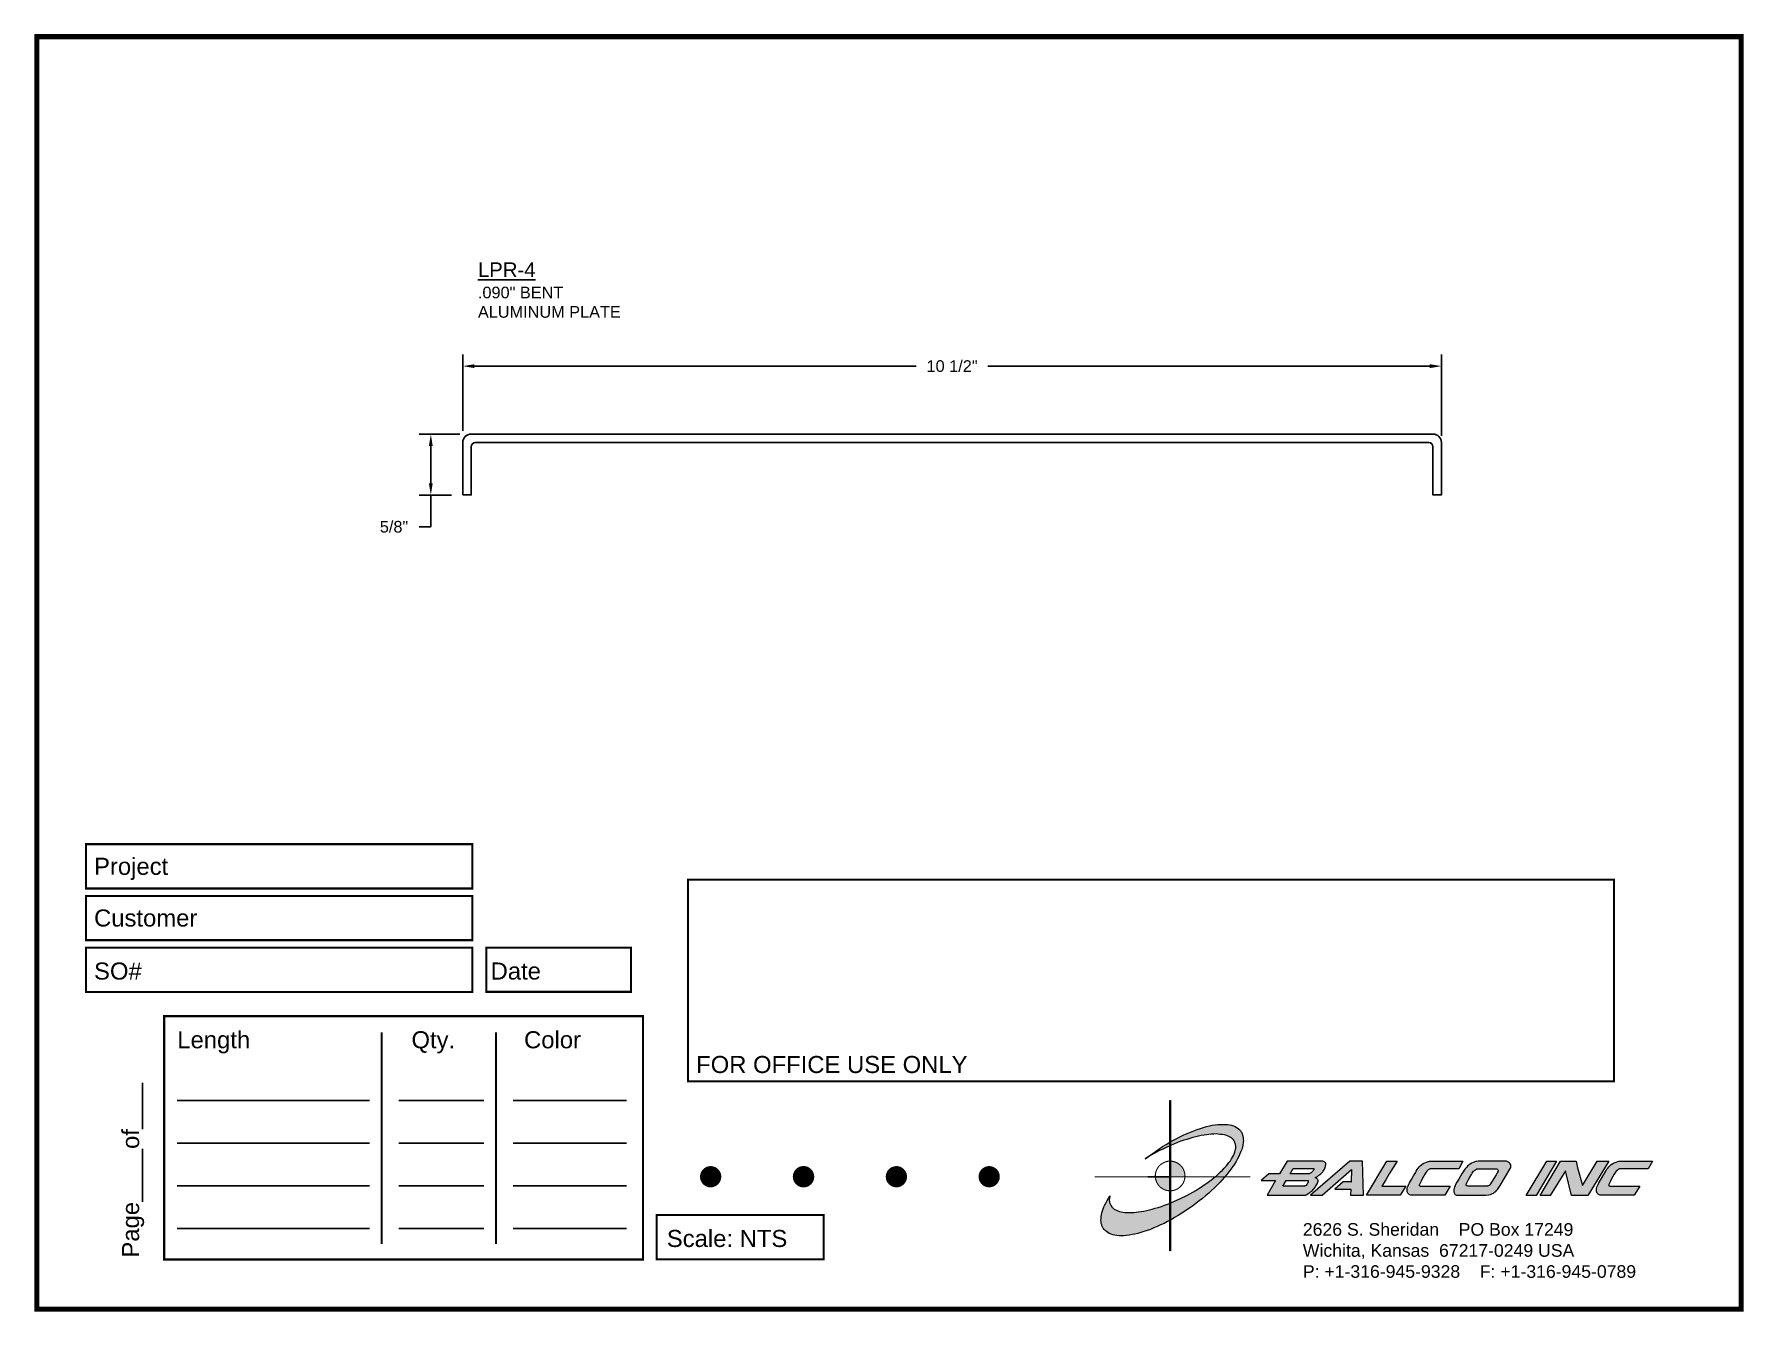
# Paper-space layout 'Breakout' of a CAD drawing. Header units: inches. Extents: x 0 to 10, y 0 to 7.5.
# The model-space entities are those that its viewports show. They can reach past a viewport. Long polylines and large blocks are cut down to what shows.
import ezdxf

# ---------------------------------------------------------------- set-up
doc = ezdxf.new("R2010")
doc.units = ezdxf.units.IN
doc.header["$MEASUREMENT"] = 0
for name, color, linetype in [('Border', 7, 'Continuous'), ('DIMENSIONS', 3, 'Continuous'), ('METALS', 7, 'Continuous'), ('TEXT', 2, 'Continuous')]:
    doc.layers.add(name, color=color, linetype=linetype)
doc.styles.add('ARIAL', font='arial.ttf')
doc.dimstyles.new('Arial', dxfattribs={"dimtxt": 0.125, "dimasz": 0.125, "dimexe": 0.125, "dimexo": 0.125, "dimgap": 0.125, "dimtad": 0, "dimtih": 1, "dimtoh": 1, "dimdec": 4, "dimzin": 3, "dimdsep": 46, "dimlunit": 4, "dimtxsty": 'ARIAL', "dimcen": 0.125, "dimadec": 0, "dimazin": 0, "dimtfac": 1, "dimtdec": 4, "dimtofl": 0, "dimtmove": 0, "dimatfit": 3, "dimfxl": 0, "dimfrac": 2, "dimtolj": 1, "dimtzin": 0, "dimarcsym": 0})

# ---------------------------------------------------------------- blocks, each defined once
blk = doc.blocks.new('CADlogo')
h = blk.add_hatch(color=256)
h.paths.add_polyline_path([(0.918, 1.81), (0.909, 1.81), (0.909, 1.322), (0.918, 1.327)])
h.paths.add_polyline_path([(0.918, 1.285), (0.909, 1.281), (0.909, 1.1), (0.918, 1.1)])
h.paths.add_polyline_path([(0.918, 0.917), (0.909, 0.917), (0.909, 0.762), (0.909, 0.753), (0.91, 0.753), (0.918, 0.753)])
h.paths.add_polyline_path([(0.918, 1.091), (0.918, 1.1), (0.91, 1.1), (0.909, 1.1), (0.909, 0.917), (0.918, 0.917), (0.918, 0.919), (0.915, 0.919)])
h.paths.add_polyline_path([(0.918, 0.412), (0.909, 0.407), (0.909, 0.049), (0.918, 0.049)])
h.paths.add_polyline_path([(0.918, 0.753), (0.909, 0.753), (0.909, 0.606), (0.918, 0.609)])
h.paths.add_polyline_path([(0.918, 0.609), (0.909, 0.606), (0.909, 0.407), (0.918, 0.412)])
h.paths.add_polyline_path([(0.918, 1.327), (0.909, 1.322), (0.909, 1.281), (0.918, 1.285)])
h = blk.add_hatch(color=175)
h.paths.add_polyline_path([(0.574, 0.51), (0.543, 0.506), (0.514, 0.502), (0.487, 0.499), (0.459, 0.499), (0.432, 0.497), (0.406, 0.499), (0.382, 0.5), (0.36, 0.502), (0.338, 0.508), (0.318, 0.511), (0.298, 0.519), (0.282, 0.526), (0.265, 0.533), (0.252, 0.543), (0.24, 0.553), (0.234, 0.559), (0.229, 0.564), (0.22, 0.577), (0.212, 0.592), (0.205, 0.607), (0.203, 0.616), (0.201, 0.627), (0.199, 0.643), (0.201, 0.66), (0.201, 0.671), (0.205, 0.682), (0.207, 0.694), (0.19, 0.667), (0.176, 0.641), (0.161, 0.616), (0.148, 0.59), (0.137, 0.566), (0.128, 0.543), (0.119, 0.519), (0.113, 0.495), (0.108, 0.473), (0.104, 0.451), (0.103, 0.44), (0.103, 0.429), (0.101, 0.409), (0.103, 0.391), (0.104, 0.38), (0.106, 0.371), (0.11, 0.352), (0.115, 0.336), (0.124, 0.318), (0.13, 0.31), (0.135, 0.301), (0.143, 0.294), (0.15, 0.286), (0.165, 0.274), (0.181, 0.263), (0.199, 0.254), (0.22, 0.244), (0.242, 0.237), (0.263, 0.232), (0.289, 0.228), (0.315, 0.226), (0.342, 0.226), (0.371, 0.226), (0.402, 0.23), (0.434, 0.233), (0.467, 0.239), (0.499, 0.246), (0.534, 0.254), (0.571, 0.263), (0.606, 0.275), (0.644, 0.286), (0.682, 0.301), (0.721, 0.318), (0.759, 0.334), (0.799, 0.352), (0.841, 0.371), (0.882, 0.393), (0.909, 0.407), (0.909, 0.606), (0.884, 0.596), (0.847, 0.583), (0.81, 0.57), (0.774, 0.559), (0.739, 0.548), (0.704, 0.537), (0.671, 0.53), (0.638, 0.522), (0.606, 0.515)])
h.paths.add_polyline_path([(1.18, 0.738), (1.109, 0.698), (1.034, 0.661), (0.957, 0.627), (0.918, 0.609), (0.918, 0.412), (0.924, 0.414), (0.964, 0.438), (1.006, 0.462), (1.05, 0.489), (1.092, 0.517), (1.134, 0.544), (1.174, 0.574), (1.215, 0.603), (1.253, 0.634), (1.291, 0.663), (1.328, 0.694), (1.365, 0.725), (1.399, 0.757), (1.432, 0.788), (1.463, 0.819), (1.494, 0.85), (1.524, 0.883), (1.554, 0.917), (1.44, 0.917), (1.429, 0.908), (1.401, 0.886), (1.374, 0.864), (1.343, 0.842), (1.312, 0.822), (1.28, 0.8), (1.248, 0.778), (1.215, 0.758)])
h.paths.add_polyline_path([(1.769, 1.382), (1.767, 1.393), (1.763, 1.404), (1.758, 1.422), (1.749, 1.441), (1.743, 1.45), (1.738, 1.457), (1.73, 1.464), (1.725, 1.472), (1.709, 1.485), (1.692, 1.496), (1.674, 1.506), (1.654, 1.514), (1.632, 1.521), (1.61, 1.527), (1.584, 1.53), (1.559, 1.532), (1.531, 1.532), (1.502, 1.532), (1.471, 1.53), (1.44, 1.527), (1.407, 1.521), (1.374, 1.514), (1.339, 1.505), (1.304, 1.496), (1.268, 1.485), (1.229, 1.472), (1.191, 1.457), (1.152, 1.442), (1.114, 1.426), (1.074, 1.408), (1.034, 1.388), (0.991, 1.367), (0.951, 1.346), (0.918, 1.327), (0.918, 1.285), (0.926, 1.289), (0.964, 1.305), (1.001, 1.32), (1.037, 1.333), (1.074, 1.346), (1.109, 1.356), (1.143, 1.367), (1.178, 1.378), (1.213, 1.386), (1.246, 1.393), (1.277, 1.4), (1.31, 1.406), (1.339, 1.41), (1.368, 1.413), (1.398, 1.417), (1.425, 1.417), (1.452, 1.419), (1.476, 1.417), (1.502, 1.415), (1.524, 1.413), (1.546, 1.408), (1.566, 1.404), (1.584, 1.397), (1.602, 1.389), (1.617, 1.382), (1.632, 1.373), (1.644, 1.362), (1.65, 1.356), (1.655, 1.351), (1.665, 1.338), (1.672, 1.325), (1.677, 1.309), (1.681, 1.294), (1.683, 1.278), (1.683, 1.261), (1.683, 1.252), (1.681, 1.243), (1.677, 1.225), (1.672, 1.207), (1.665, 1.186), (1.655, 1.166), (1.644, 1.146), (1.632, 1.126), (1.619, 1.106), (1.602, 1.084), (1.586, 1.062), (1.568, 1.04), (1.548, 1.018), (1.527, 0.996), (1.504, 0.974), (1.48, 0.952), (1.456, 0.93), (1.44, 0.917), (1.554, 0.917), (1.579, 0.945), (1.602, 0.976), (1.626, 1.007), (1.648, 1.038), (1.668, 1.067), (1.687, 1.097), (1.703, 1.128), (1.719, 1.155), (1.732, 1.185), (1.743, 1.212), (1.752, 1.239), (1.758, 1.252), (1.762, 1.265), (1.767, 1.291), (1.771, 1.314), (1.771, 1.327), (1.773, 1.338), (1.771, 1.362), (1.771, 1.373)])
h.paths.add_polyline_path([(0.867, 1.296), (0.825, 1.271), (0.781, 1.243), (0.741, 1.214), (0.701, 1.186), (0.66, 1.157), (0.622, 1.128), (0.675, 1.161), (0.732, 1.194), (0.79, 1.225), (0.82, 1.239), (0.851, 1.254), (0.909, 1.281), (0.909, 1.322)])
h = blk.add_hatch(color=256)
h.paths.add_polyline_path([(1.074, 0.991), (1.07, 1.001), (1.065, 1.011), (1.059, 1.021), (1.053, 1.03), (1.046, 1.038), (1.039, 1.047), (1.031, 1.054), (1.022, 1.062), (1.014, 1.068), (1.004, 1.074), (0.995, 1.08), (0.985, 1.085), (0.975, 1.089), (0.964, 1.093), (0.954, 1.096), (0.943, 1.098), (0.932, 1.099), (0.921, 1.1), (0.918, 1.1), (0.918, 0.917), (0.94, 0.917), (1.086, 0.917), (1.087, 0.927), (1.086, 0.938), (1.085, 0.949), (1.083, 0.96), (1.081, 0.97), (1.078, 0.981)])
h.paths.add_polyline_path([(0.909, 0.917), (0.739, 0.917), (0.74, 0.91), (0.741, 0.899), (0.743, 0.888), (0.746, 0.878), (0.75, 0.867), (0.754, 0.857), (0.758, 0.847), (0.764, 0.837), (0.77, 0.828), (0.776, 0.819), (0.783, 0.811), (0.791, 0.803), (0.799, 0.795), (0.808, 0.788), (0.817, 0.782), (0.826, 0.776), (0.836, 0.771), (0.846, 0.766), (0.856, 0.762), (0.867, 0.759), (0.877, 0.757), (0.888, 0.755), (0.899, 0.753), (0.909, 0.753)])
h.paths.add_polyline_path([(0.918, 1.1), (0.91, 1.1), (0.909, 1.1), (0.909, 0.917), (0.918, 0.917)])
h = blk.add_hatch(color=256)
h.paths.add_polyline_path([(2.148, 0.874), (2.098, 0.784), (2.049, 0.7), (2.484, 0.7), (2.491, 0.702), (2.501, 0.703), (2.508, 0.705), (2.512, 0.707), (2.517, 0.711), (2.532, 0.72), (2.546, 0.729), (2.554, 0.735), (2.563, 0.74), (2.572, 0.747), (2.581, 0.757), (2.59, 0.768), (2.599, 0.777), (2.616, 0.799), (2.623, 0.811), (2.63, 0.822), (2.636, 0.833), (2.641, 0.844), (2.645, 0.855), (2.647, 0.864), (2.647, 0.879), (2.645, 0.883), (2.641, 0.886), (2.638, 0.892), (2.629, 0.899), (2.619, 0.905), (2.612, 0.91), (2.64, 0.921), (2.658, 0.936), (2.669, 0.943), (2.678, 0.95), (2.694, 0.967), (2.702, 0.976), (2.709, 0.985), (2.716, 0.994), (2.722, 1.005), (2.727, 1.014), (2.731, 1.025), (2.735, 1.038), (2.736, 1.049), (2.738, 1.062), (2.738, 1.073), (2.733, 1.082), (2.727, 1.088), (2.72, 1.093), (2.713, 1.097), (2.704, 1.099), (2.694, 1.1), (2.685, 1.102), (2.674, 1.102), (2.285, 1.102), (2.195, 0.952), (2.069, 0.952), (1.981, 0.874)])
h.paths.add_polyline_path([(2.274, 0.874), (2.53, 0.874), (2.534, 0.865), (2.532, 0.852), (2.524, 0.841), (2.515, 0.828), (2.505, 0.815), (2.493, 0.81), (2.49, 0.808), (2.235, 0.808)], flags=16)
h.paths.add_polyline_path([(2.321, 0.952), (2.356, 1.014), (2.587, 1.014), (2.592, 1.014), (2.597, 1.014), (2.597, 1.003), (2.59, 0.991), (2.583, 0.98), (2.569, 0.966), (2.555, 0.958), (2.546, 0.952), (2.535, 0.952)], flags=16)
h.paths.add_polyline_path([(3.04, 1.002), (3.036, 0.859), (2.941, 0.859), (2.844, 0.773), (3.031, 0.773), (3.027, 0.7), (3.181, 0.7), (3.168, 1.102), (3.02, 1.102), (2.557, 0.7), (2.694, 0.7)])
h.paths.add_polyline_path([(3.214, 0.7), (3.611, 0.7), (3.675, 0.808), (3.397, 0.808), (3.441, 0.881), (3.483, 0.952), (3.574, 1.102), (3.454, 1.102)])
h.paths.add_polyline_path([(3.788, 0.965), (3.766, 0.927), (3.743, 0.885), (3.721, 0.846), (3.71, 0.83), (3.702, 0.811), (3.697, 0.795), (3.693, 0.778), (3.691, 0.769), (3.691, 0.76), (3.691, 0.749), (3.693, 0.74), (3.7, 0.727), (3.708, 0.716), (3.711, 0.714), (3.724, 0.705), (3.733, 0.702), (3.744, 0.702), (3.757, 0.7), (3.774, 0.7), (4.134, 0.7), (4.196, 0.808), (3.854, 0.808), (3.841, 0.808), (3.833, 0.816), (3.836, 0.826), (3.843, 0.841), (3.856, 0.864), (3.869, 0.892), (3.883, 0.921), (3.898, 0.949), (3.914, 0.972), (3.924, 0.983), (3.931, 0.992), (3.943, 1.002), (3.954, 1.008), (3.969, 1.011), (4.297, 1.011), (4.346, 1.102), (4.238, 1.102), (4.15, 1.102), (4.075, 1.1), (3.997, 1.102), (3.982, 1.1), (3.968, 1.1), (3.955, 1.099), (3.942, 1.097), (3.92, 1.089), (3.9, 1.082), (3.889, 1.078), (3.88, 1.073), (3.863, 1.062), (3.849, 1.049), (3.834, 1.035), (3.821, 1.018), (3.81, 1.002), (3.799, 0.983)])
h.paths.add_polyline_path([(4.509, 1.097), (4.496, 1.095), (4.485, 1.093), (4.476, 1.089), (4.465, 1.086), (4.447, 1.077), (4.43, 1.066), (4.421, 1.06), (4.414, 1.055), (4.399, 1.04), (4.386, 1.025), (4.372, 1.011), (4.361, 0.994), (4.35, 0.976), (4.337, 0.96), (4.317, 0.923), (4.297, 0.888), (4.275, 0.855), (4.26, 0.828), (4.255, 0.813), (4.247, 0.799), (4.244, 0.784), (4.242, 0.777), (4.24, 0.769), (4.238, 0.753), (4.238, 0.735), (4.246, 0.722), (4.251, 0.714), (4.253, 0.713), (4.257, 0.711), (4.262, 0.705), (4.269, 0.703), (4.278, 0.702), (4.289, 0.7), (4.564, 0.7), (4.571, 0.7), (4.584, 0.702), (4.613, 0.703), (4.648, 0.707), (4.664, 0.709), (4.677, 0.713), (4.686, 0.716), (4.694, 0.722), (4.705, 0.727), (4.717, 0.735), (4.73, 0.744), (4.741, 0.755), (4.752, 0.769), (4.781, 0.815), (4.833, 0.903), (4.906, 1.025), (4.908, 1.035), (4.908, 1.046), (4.906, 1.051), (4.906, 1.057), (4.9, 1.069), (4.893, 1.08), (4.889, 1.082), (4.888, 1.086), (4.88, 1.089), (4.873, 1.093), (4.866, 1.097), (4.856, 1.1), (4.846, 1.1), (4.844, 1.1), (4.73, 1.1), (4.626, 1.1), (4.58, 1.1), (4.542, 1.099), (4.524, 1.099)])
h.paths.add_polyline_path([(4.527, 1.011), (4.54, 1.011), (4.745, 1.011), (4.752, 1.003), (4.758, 0.998), (4.758, 0.985), (4.756, 0.98), (4.754, 0.974), (4.749, 0.965), (4.743, 0.956), (4.734, 0.941), (4.663, 0.821), (4.648, 0.812), (4.639, 0.81), (4.633, 0.808), (4.622, 0.808), (4.61, 0.808), (4.416, 0.808), (4.398, 0.808), (4.39, 0.813), (4.387, 0.813), (4.385, 0.819), (4.378, 0.825), (4.385, 0.832), (4.408, 0.877), (4.428, 0.914), (4.447, 0.945), (4.454, 0.96), (4.461, 0.971), (4.474, 0.986), (4.487, 0.996), (4.496, 1.002), (4.508, 1.009), (4.516, 1.009)], flags=16)
h.paths.add_polyline_path([(5.089, 0.698), (5.206, 0.698), (5.445, 1.1), (5.33, 1.099)])
h.paths.add_polyline_path([(5.489, 1.099), (5.252, 0.698), (5.37, 0.698), (5.548, 0.987), (5.621, 0.698), (5.811, 0.698), (6.055, 1.099), (5.919, 1.1), (5.749, 0.817), (5.709, 0.954), (5.691, 1.024), (5.672, 1.099)])
h.paths.add_polyline_path([(6.086, 1.06), (6.069, 1.047), (6.056, 1.035), (6.044, 1.018), (6.031, 1.002), (6.02, 0.983), (6.009, 0.965), (5.987, 0.925), (5.965, 0.885), (5.941, 0.846), (5.932, 0.828), (5.923, 0.811), (5.917, 0.795), (5.914, 0.778), (5.912, 0.769), (5.912, 0.758), (5.914, 0.749), (5.916, 0.738), (5.921, 0.725), (5.928, 0.716), (5.936, 0.709), (5.945, 0.705), (5.954, 0.702), (5.965, 0.7), (5.98, 0.7), (5.994, 0.7), (6.355, 0.7), (6.419, 0.806), (6.073, 0.806), (6.056, 0.811), (6.056, 0.821), (6.056, 0.826), (6.064, 0.841), (6.077, 0.864), (6.089, 0.892), (6.104, 0.919), (6.119, 0.947), (6.135, 0.972), (6.144, 0.983), (6.153, 0.992), (6.163, 1), (6.166, 1.003), (6.172, 1.005), (6.178, 1.008), (6.19, 1.011), (6.517, 1.011), (6.569, 1.1), (6.459, 1.102), (6.373, 1.1), (6.296, 1.1), (6.217, 1.1), (6.203, 1.1), (6.19, 1.099), (6.175, 1.099), (6.164, 1.095), (6.141, 1.089), (6.12, 1.082), (6.111, 1.077), (6.102, 1.073)])
blk.add_hatch(color=256).paths.add_polyline_path([(0.918, 0.609), (0.909, 0.606), (0.909, 0.407), (0.918, 0.412)])
for q in [(0.65, 0.917), (0.909, 0.648)]:
    blk.add_line((0.909, 0.917), q)
at = {"color": 7, "lineweight": 0}
for points in [[(0.909, 1.81), (0.918, 1.81), (0.918, 0.049), (0.909, 0.049), (0.909, 1.81)], [(2.738, 1.073), (2.733, 1.082), (2.727, 1.088), (2.72, 1.093), (2.713, 1.097), (2.704, 1.099), (2.694, 1.1), (2.685, 1.102), (2.674, 1.102), (2.285, 1.102), (2.195, 0.952), (2.069, 0.952), (1.981, 0.874), (2.148, 0.874), (2.098, 0.784), (2.049, 0.7), (2.484, 0.7), (2.491, 0.702), (2.501, 0.703), (2.508, 0.705), (2.512, 0.707), (2.517, 0.711), (2.532, 0.72), (2.546, 0.729), (2.554, 0.735), (2.563, 0.74), (2.572, 0.747), (2.581, 0.757), (2.59, 0.768), (2.599, 0.777), (2.616, 0.799), (2.623, 0.811), (2.63, 0.822), (2.636, 0.833), (2.641, 0.844), (2.645, 0.855), (2.647, 0.864), (2.647, 0.874), (2.647, 0.879), (2.645, 0.883), (2.641, 0.886), (2.638, 0.892), (2.629, 0.899), (2.619, 0.905), (2.612, 0.91), (2.64, 0.921), (2.658, 0.936), (2.669, 0.943), (2.678, 0.95), (2.694, 0.967), (2.702, 0.976), (2.709, 0.985), (2.716, 0.994), (2.722, 1.005), (2.727, 1.014), (2.731, 1.025), (2.735, 1.038), (2.736, 1.049), (2.738, 1.062), (2.738, 1.073), (2.738, 1.073)], [(2.587, 0.985), (2.583, 0.98), (2.572, 0.969), (2.565, 0.963), (2.555, 0.958), (2.546, 0.952), (2.535, 0.952), (2.321, 0.952), (2.356, 1.014), (2.587, 1.014), (2.592, 1.014), (2.594, 1.014), (2.596, 1.013), (2.597, 1.011), (2.597, 1.005), (2.596, 1), (2.59, 0.991), (2.587, 0.985), (2.587, 0.985)], [(3.027, 0.7), (3.181, 0.7), (3.168, 1.102), (3.02, 1.102), (2.557, 0.7), (2.694, 0.7), (3.04, 1.002), (3.036, 0.859), (3.038, 0.859), (2.941, 0.859), (2.844, 0.773), (3.031, 0.773), (3.027, 0.7), (3.027, 0.7)], [(3.214, 0.7), (3.454, 1.102), (3.574, 1.102), (3.483, 0.952), (3.441, 0.881), (3.397, 0.808), (3.675, 0.808), (3.611, 0.7), (3.214, 0.7), (3.214, 0.7)], [(3.969, 1.011), (3.96, 1.009), (3.955, 1.007), (3.949, 1.005), (3.946, 1.003), (3.94, 1), (3.931, 0.992), (3.924, 0.983), (3.914, 0.972), (3.898, 0.949), (3.883, 0.921), (3.869, 0.892), (3.856, 0.864), (3.843, 0.841), (3.836, 0.826), (3.834, 0.821), (3.834, 0.817), (3.836, 0.813), (3.839, 0.81), (3.847, 0.808), (3.854, 0.808), (4.196, 0.808), (4.134, 0.7), (3.774, 0.7), (3.757, 0.7), (3.744, 0.702), (3.733, 0.702), (3.724, 0.705), (3.715, 0.711), (3.711, 0.713), (3.708, 0.716), (3.7, 0.727), (3.693, 0.74), (3.691, 0.749), (3.691, 0.76), (3.691, 0.769), (3.693, 0.778), (3.697, 0.795), (3.702, 0.811), (3.71, 0.83), (3.721, 0.846), (3.743, 0.885), (3.766, 0.927), (3.788, 0.965), (3.799, 0.983), (3.81, 1.002), (3.821, 1.018), (3.834, 1.035), (3.849, 1.049), (3.863, 1.062), (3.88, 1.073), (3.889, 1.078), (3.9, 1.082), (3.92, 1.089), (3.942, 1.097), (3.955, 1.099), (3.968, 1.1), (3.982, 1.1), (3.997, 1.102), (4.075, 1.1), (4.15, 1.102), (4.238, 1.102), (4.346, 1.102), (4.297, 1.011), (3.969, 1.011), (3.969, 1.011)], [(4.846, 1.1), (4.844, 1.1), (4.73, 1.1), (4.626, 1.1), (4.58, 1.1), (4.542, 1.099), (4.524, 1.099), (4.509, 1.097), (4.496, 1.095), (4.485, 1.093), (4.476, 1.089), (4.465, 1.086), (4.447, 1.077), (4.43, 1.066), (4.421, 1.06), (4.414, 1.055), (4.399, 1.04), (4.386, 1.025), (4.372, 1.011), (4.361, 0.994), (4.35, 0.976), (4.337, 0.96), (4.317, 0.923), (4.297, 0.888), (4.275, 0.855), (4.26, 0.828), (4.255, 0.813), (4.247, 0.799), (4.244, 0.784), (4.242, 0.777), (4.24, 0.769), (4.238, 0.753), (4.238, 0.735), (4.246, 0.722), (4.251, 0.714), (4.253, 0.713), (4.257, 0.711), (4.262, 0.705), (4.269, 0.703), (4.278, 0.702), (4.289, 0.7), (4.564, 0.7), (4.571, 0.7), (4.584, 0.702), (4.613, 0.703), (4.648, 0.707), (4.664, 0.709), (4.677, 0.713), (4.686, 0.716), (4.694, 0.722), (4.705, 0.727), (4.717, 0.735), (4.73, 0.744), (4.741, 0.755), (4.752, 0.769), (4.781, 0.815), (4.833, 0.903), (4.906, 1.025), (4.908, 1.035), (4.908, 1.046), (4.906, 1.051), (4.906, 1.057), (4.9, 1.069), (4.897, 1.075), (4.893, 1.08), (4.889, 1.082), (4.888, 1.086), (4.88, 1.089), (4.873, 1.093), (4.866, 1.097), (4.856, 1.1), (4.846, 1.1), (4.846, 1.1)], [(4.734, 0.941), (4.663, 0.821), (4.653, 0.815), (4.646, 0.811), (4.639, 0.81), (4.633, 0.808), (4.622, 0.808), (4.61, 0.808), (4.416, 0.808), (4.403, 0.808), (4.396, 0.81), (4.39, 0.813), (4.388, 0.813), (4.386, 0.815), (4.385, 0.819), (4.383, 0.821), (4.383, 0.826), (4.383, 0.83), (4.385, 0.832), (4.408, 0.877), (4.428, 0.914), (4.447, 0.945), (4.454, 0.96), (4.461, 0.971), (4.471, 0.982), (4.478, 0.989), (4.487, 0.996), (4.496, 1.002), (4.505, 1.007), (4.511, 1.009), (4.516, 1.009), (4.527, 1.011), (4.54, 1.011), (4.743, 1.011), (4.749, 1.007), (4.752, 1.003), (4.756, 1), (4.758, 0.994), (4.758, 0.985), (4.756, 0.98), (4.754, 0.974), (4.749, 0.965), (4.743, 0.956), (4.734, 0.941), (4.734, 0.941)], [(5.089, 0.698), (5.33, 1.099), (5.445, 1.1), (5.206, 0.698), (5.091, 0.698), (5.089, 0.698), (5.089, 0.698)], [(5.811, 0.698), (5.621, 0.698), (5.548, 0.987), (5.37, 0.698), (5.252, 0.698), (5.489, 1.099), (5.672, 1.099), (5.691, 1.024), (5.709, 0.954), (5.749, 0.817), (5.919, 1.1), (6.055, 1.099), (5.811, 0.698), (5.811, 0.698)], [(6.19, 1.011), (6.181, 1.009), (6.175, 1.007), (6.172, 1.005), (6.166, 1.003), (6.163, 1), (6.153, 0.992), (6.144, 0.983), (6.135, 0.972), (6.119, 0.947), (6.104, 0.919), (6.089, 0.892), (6.077, 0.864), (6.064, 0.841), (6.056, 0.826), (6.056, 0.821), (6.056, 0.815), (6.058, 0.811), (6.062, 0.81), (6.067, 0.808), (6.077, 0.806), (6.419, 0.806), (6.355, 0.7), (5.994, 0.7), (5.98, 0.7), (5.965, 0.7), (5.954, 0.702), (5.945, 0.705), (5.936, 0.709), (5.932, 0.713), (5.928, 0.716), (5.921, 0.725), (5.916, 0.738), (5.914, 0.749), (5.912, 0.758), (5.912, 0.769), (5.914, 0.778), (5.917, 0.795), (5.923, 0.811), (5.932, 0.828), (5.941, 0.846), (5.965, 0.885), (5.987, 0.925), (6.009, 0.965), (6.02, 0.983), (6.031, 1.002), (6.044, 1.018), (6.056, 1.035), (6.069, 1.047), (6.086, 1.06), (6.102, 1.073), (6.111, 1.077), (6.12, 1.082), (6.141, 1.089), (6.164, 1.095), (6.175, 1.099), (6.19, 1.099), (6.203, 1.1), (6.217, 1.1), (6.296, 1.1), (6.373, 1.1), (6.459, 1.102), (6.569, 1.1), (6.517, 1.011), (6.19, 1.011), (6.19, 1.011)], [(2.484, 0.808), (2.235, 0.808), (2.274, 0.874), (2.524, 0.874), (2.53, 0.872), (2.532, 0.87), (2.533, 0.866), (2.533, 0.863), (2.532, 0.852), (2.524, 0.841), (2.515, 0.828), (2.506, 0.817), (2.501, 0.813), (2.493, 0.81), (2.49, 0.808), (2.486, 0.808), (2.484, 0.808), (2.484, 0.808)]]:
    blk.add_lwpolyline(points, dxfattribs=at)
at = {"color": 175, "lineweight": 0}
blk.add_lwpolyline([(1.758, 1.422), (1.763, 1.404), (1.767, 1.393), (1.769, 1.382), (1.771, 1.373), (1.771, 1.362), (1.773, 1.338), (1.771, 1.327), (1.771, 1.314), (1.767, 1.291), (1.762, 1.265), (1.758, 1.252), (1.752, 1.239), (1.743, 1.212), (1.732, 1.185), (1.719, 1.155), (1.703, 1.128), (1.687, 1.097), (1.668, 1.067), (1.648, 1.038), (1.626, 1.007), (1.602, 0.976), (1.579, 0.945), (1.551, 0.914), (1.524, 0.883), (1.494, 0.85), (1.463, 0.819), (1.432, 0.788), (1.399, 0.757), (1.365, 0.725), (1.328, 0.694), (1.291, 0.663), (1.253, 0.634), (1.215, 0.603), (1.174, 0.574), (1.134, 0.544), (1.092, 0.517), (1.05, 0.489), (1.006, 0.462), (0.964, 0.438), (0.924, 0.414), (0.882, 0.393), (0.841, 0.371), (0.799, 0.352), (0.759, 0.334), (0.721, 0.318), (0.682, 0.301), (0.644, 0.286), (0.606, 0.275), (0.571, 0.263), (0.534, 0.254), (0.499, 0.246), (0.467, 0.239), (0.434, 0.233), (0.402, 0.23), (0.371, 0.226), (0.342, 0.226), (0.315, 0.226), (0.289, 0.228), (0.263, 0.232), (0.242, 0.237), (0.22, 0.244), (0.199, 0.254), (0.181, 0.263), (0.165, 0.274), (0.15, 0.286), (0.143, 0.294), (0.135, 0.301), (0.13, 0.31), (0.124, 0.318), (0.115, 0.336), (0.11, 0.352), (0.106, 0.371), (0.104, 0.38), (0.103, 0.391), (0.101, 0.409), (0.103, 0.429), (0.103, 0.44), (0.104, 0.451), (0.108, 0.473), (0.113, 0.495), (0.119, 0.519), (0.128, 0.543), (0.137, 0.566), (0.148, 0.59), (0.161, 0.616), (0.176, 0.641), (0.19, 0.667), (0.207, 0.694), (0.205, 0.682), (0.201, 0.671), (0.201, 0.66), (0.199, 0.649), (0.199, 0.638), (0.201, 0.627), (0.203, 0.616), (0.205, 0.607), (0.212, 0.592), (0.22, 0.577), (0.229, 0.564), (0.234, 0.559), (0.24, 0.553), (0.252, 0.543), (0.265, 0.533), (0.282, 0.526), (0.298, 0.519), (0.318, 0.511), (0.338, 0.508), (0.36, 0.502), (0.382, 0.5), (0.406, 0.499), (0.432, 0.497), (0.459, 0.499), (0.487, 0.499), (0.514, 0.502), (0.543, 0.506), (0.574, 0.51), (0.606, 0.515), (0.638, 0.522), (0.671, 0.53), (0.704, 0.537), (0.739, 0.548), (0.774, 0.559), (0.81, 0.57), (0.847, 0.583), (0.884, 0.596), (0.92, 0.61), (0.957, 0.627), (1.034, 0.661), (1.109, 0.698), (1.18, 0.738), (1.215, 0.758), (1.248, 0.778), (1.28, 0.8), (1.312, 0.822), (1.343, 0.842), (1.374, 0.864), (1.401, 0.886), (1.429, 0.908), (1.456, 0.93), (1.48, 0.952), (1.504, 0.974), (1.527, 0.996), (1.548, 1.018), (1.568, 1.04), (1.586, 1.062), (1.602, 1.084), (1.619, 1.106), (1.632, 1.126), (1.644, 1.146), (1.655, 1.166), (1.665, 1.186), (1.672, 1.207), (1.677, 1.225), (1.681, 1.243), (1.683, 1.252), (1.683, 1.261), (1.683, 1.278), (1.681, 1.294), (1.677, 1.309), (1.672, 1.325), (1.665, 1.338), (1.655, 1.351), (1.65, 1.356), (1.644, 1.362), (1.632, 1.373), (1.617, 1.382), (1.602, 1.389), (1.584, 1.397), (1.566, 1.404), (1.546, 1.408), (1.524, 1.413), (1.502, 1.415), (1.476, 1.417), (1.452, 1.419), (1.425, 1.417), (1.398, 1.417), (1.368, 1.413), (1.339, 1.41), (1.31, 1.406), (1.277, 1.4), (1.246, 1.393), (1.213, 1.386), (1.178, 1.378), (1.143, 1.367), (1.109, 1.356), (1.074, 1.346), (1.037, 1.333), (1.001, 1.32), (0.964, 1.305), (0.926, 1.289), (0.851, 1.254), (0.82, 1.239), (0.79, 1.225), (0.732, 1.194), (0.675, 1.161), (0.622, 1.128), (0.66, 1.157), (0.701, 1.186), (0.741, 1.214), (0.781, 1.243), (0.825, 1.271), (0.867, 1.296), (0.909, 1.322), (0.951, 1.346), (0.991, 1.367), (1.034, 1.388), (1.074, 1.408), (1.114, 1.426), (1.152, 1.442), (1.191, 1.457), (1.229, 1.472), (1.268, 1.485), (1.304, 1.496), (1.339, 1.505), (1.374, 1.514), (1.407, 1.521), (1.44, 1.527), (1.471, 1.53), (1.502, 1.532), (1.531, 1.532), (1.559, 1.532), (1.584, 1.53), (1.61, 1.527), (1.632, 1.521), (1.654, 1.514), (1.674, 1.506), (1.692, 1.496), (1.709, 1.485), (1.725, 1.472), (1.73, 1.464), (1.738, 1.457), (1.743, 1.45), (1.749, 1.441), (1.758, 1.422), (1.758, 1.422)], dxfattribs=at)
at = {"color": 7, "lineweight": 0, "const_width": 0.0128}
blk.add_lwpolyline([(1.087, 0.927), (1.086, 0.938), (1.085, 0.949), (1.083, 0.96), (1.081, 0.97), (1.078, 0.981), (1.074, 0.991), (1.07, 1.001), (1.065, 1.011), (1.059, 1.021), (1.053, 1.03), (1.046, 1.038), (1.039, 1.047), (1.031, 1.054), (1.022, 1.062), (1.014, 1.068), (1.004, 1.074), (0.995, 1.08), (0.985, 1.085), (0.975, 1.089), (0.964, 1.093), (0.954, 1.096), (0.943, 1.098), (0.932, 1.099), (0.921, 1.1), (0.91, 1.1), (0.899, 1.1), (0.888, 1.099), (0.877, 1.097), (0.867, 1.094), (0.856, 1.091), (0.846, 1.087), (0.836, 1.082), (0.826, 1.077), (0.817, 1.071), (0.808, 1.065), (0.799, 1.058), (0.791, 1.05), (0.783, 1.043), (0.776, 1.034), (0.77, 1.025), (0.764, 1.016), (0.758, 1.006), (0.754, 0.996), (0.75, 0.986), (0.746, 0.976), (0.743, 0.965), (0.741, 0.954), (0.74, 0.943), (0.739, 0.932), (0.739, 0.921), (0.74, 0.91), (0.741, 0.899), (0.743, 0.888), (0.746, 0.878), (0.75, 0.867), (0.754, 0.857), (0.758, 0.847), (0.764, 0.837), (0.77, 0.828), (0.776, 0.819), (0.783, 0.811), (0.791, 0.803), (0.799, 0.795), (0.808, 0.788), (0.817, 0.782), (0.826, 0.776), (0.836, 0.771), (0.846, 0.766), (0.856, 0.762), (0.867, 0.759), (0.877, 0.757), (0.888, 0.755), (0.899, 0.753), (0.91, 0.753), (0.921, 0.753), (0.932, 0.754), (0.943, 0.756), (0.954, 0.758), (0.964, 0.761), (0.975, 0.764), (0.985, 0.769), (0.995, 0.773), (1.004, 0.779), (1.014, 0.785), (1.022, 0.792), (1.031, 0.799), (1.039, 0.807), (1.046, 0.815), (1.053, 0.824), (1.059, 0.833), (1.065, 0.842), (1.07, 0.852), (1.074, 0.862), (1.078, 0.872), (1.081, 0.883), (1.083, 0.894), (1.085, 0.905), (1.086, 0.916), (1.087, 0.927)], dxfattribs=at)
at = {"color": 7, "lineweight": 0}
blk.add_lwpolyline([(1.853, 0.917, 0.0091, 0.0091, 0), (0.029, 0.917, 0.00366, 0.00366, 0), (0.029, 0.917, 0.00366, 0.00366, 0)], format="xyseb", dxfattribs=at)
blk = doc.blocks.new('ACADlogo')
blk.add_blockref('CADlogo', (-0.011, 7.152))
blk = doc.blocks.new('ejcnosingdetailsheet')
at = {"layer": 'Border', "color": 253}
for p, q in [((0.823, 1.224), (1.95, 1.224)), ((2.122, 1.224), (2.622, 1.224)), ((2.794, 1.224), (3.457, 1.224)), ((0.823, 0.974), (1.95, 0.974)), ((2.122, 0.974), (2.622, 0.974)), ((2.794, 0.974), (3.457, 0.974)), ((0.823, 0.724), (1.95, 0.724)), ((2.122, 0.724), (2.622, 0.724)), ((2.794, 0.724), (3.457, 0.724)), ((0.823, 0.474), (1.95, 0.474)), ((2.122, 0.474), (2.622, 0.474)), ((2.794, 0.474), (3.457, 0.474))]:
    blk.add_line(p, q, dxfattribs=at)
at = {"layer": 'Border'}
for points, const_width in [([(0, 7.461), (9.993, 7.461), (9.993, 0), (0, 0)], 0.03), ([(0.289, 2.727), (2.554, 2.727), (2.554, 2.467), (0.289, 2.467)], 0.0125), ([(9.247, 1.336), (3.818, 1.336), (3.818, 2.519), (9.247, 2.519)], 0.0125), ([(0.289, 2.423), (2.554, 2.423), (2.554, 2.164), (0.289, 2.164)], 0.0125), ([(0.289, 2.12), (2.554, 2.12), (2.554, 1.86), (0.289, 1.86)], 0.0125), ([(2.636, 1.861), (2.636, 2.12), (3.484, 2.12), (3.484, 1.861)], 0.0125), ([(3.554, 0.292), (0.747, 0.292), (0.747, 1.718), (3.554, 1.718)], 0.0125), ([(3.635, 0.552), (4.614, 0.552), (4.614, 0.293), (3.635, 0.293)], 0.0125)]:
    blk.add_lwpolyline(points, close=True, dxfattribs=dict(at, const_width=const_width))
at = {"layer": 'Border', "const_width": 0.0125}
for points in [[(2.022, 1.623), (2.022, 0.382)], [(2.693, 1.623), (2.693, 0.382)]]:
    blk.add_lwpolyline(points, dxfattribs=at)
at = {"layer": 'Border', "color": 175, "const_width": 0.0625}
for points in [[(3.92, 0.777, 1), (3.982, 0.777, 1)], [(4.464, 0.777, 1), (4.527, 0.777, 1)], [(5.009, 0.777, 1), (5.071, 0.777, 1)], [(5.553, 0.777, 1), (5.615, 0.777, 1)]]:
    blk.add_lwpolyline(points, format="xyb", close=True, dxfattribs=at)
at = {"layer": 'Border', "xscale": 0.5, "yscale": 0.5, "zscale": 0.5}
blk.add_blockref('ACADlogo', (6.194, -3.258), dxfattribs=at)
at = {"layer": 'Border', "style": 'ARIAL'}
for s, p in [('Project', (0.336, 2.547)), ('Customer', (0.336, 2.244)), ('SO#', (0.336, 1.933)), ('Date', (2.661, 1.933)), ('Length', (0.824, 1.53)), ('Qty.', (2.197, 1.53)), ('Color', (2.857, 1.53)), ('FOR OFFICE USE ONLY', (3.866, 1.385)), ('Scale: NTS', (3.694, 0.365))]:
    blk.add_text(s, height=0.1, dxfattribs=at).set_placement(p)
blk.add_text('Page%%u        %%uof%%u       ', height=0.1, rotation=90, dxfattribs=at).set_placement((0.6, 0.303))
at = {"layer": 'Border', "insert": (7.423, 0.505), "char_height": 0.074, "width": 2.3438, "attachment_point": 1, "style": 'ARIAL'}
blk.add_mtext('2626 S. Sheridan    PO Box 17249\\PWichita, Kansas  67217-0249 USA \\PP: +1-316-945-9328    F: +1-316-945-0789', dxfattribs=at)
blk = doc.blocks.new('*D20')
at = {"layer": 'Defpoints', "color": 0}
for p in [(25.197, 8.372), (24.761, 7.72), (25.107, 7.72)]:
    blk.add_point(p, dxfattribs=at)
at = {"layer": 'DIMENSIONS', "color": 0, "lineweight": -2}
for p, q in [((25.072, 8.372), (24.636, 8.372)), ((24.761, 8.247), (24.761, 7.845)), ((24.982, 7.72), (24.636, 7.72)), ((24.761, 7.72), (24.761, 7.379)), ((24.761, 7.379), (24.636, 7.379))]:
    blk.add_line(p, q, dxfattribs=at)
at = {"layer": 'DIMENSIONS', "color": 0}
for points in [[(24.74, 8.247), (24.781, 8.247), (24.761, 8.372)], [(24.74, 7.845), (24.781, 7.845), (24.761, 7.72)]]:
    blk.add_solid(points, dxfattribs=at)
at = {"layer": 'DIMENSIONS', "color": 0, "insert": (24.366, 7.379), "char_height": 0.125, "attachment_point": 5, "style": 'ARIAL'}
blk.add_mtext('\\A1;5/8"', dxfattribs=at)
blk = doc.blocks.new('*D21')
at = {"layer": 'Defpoints', "color": 0}
for p in [(35.604, 9.103), (25.104, 8.284), (35.604, 8.23)]:
    blk.add_point(p, dxfattribs=at)
at = {"layer": 'DIMENSIONS', "color": 0, "lineweight": -2}
for p, q in [((25.104, 8.409), (25.104, 9.228)), ((35.604, 8.355), (35.604, 9.228)), ((25.229, 9.103), (29.969, 9.103)), ((35.479, 9.103), (30.739, 9.103))]:
    blk.add_line(p, q, dxfattribs=at)
at = {"layer": 'DIMENSIONS', "color": 0}
for points in [[(25.229, 9.124), (25.229, 9.082), (25.104, 9.103)], [(35.479, 9.124), (35.479, 9.082), (35.604, 9.103)]]:
    blk.add_solid(points, dxfattribs=at)
at = {"layer": 'DIMENSIONS', "color": 0, "insert": (30.354, 9.103), "char_height": 0.125, "attachment_point": 5, "style": 'ARIAL'}
blk.add_mtext('\\A1;10 1/2"', dxfattribs=at)

msp = doc.modelspace()

# ---------------------------------------------------------------- linework, layer by layer
at = {"layer": 'METALS'}
msp.add_lwpolyline([(25.10403, 7.72119), (25.10403, 8.28369, -0.41421356), (25.19403, 8.37369), (35.51405, 8.37369, -0.41421356), (35.60405, 8.28369), (35.60405, 7.72119), (35.51405, 7.72119), (35.51405, 8.23869, 0.41421356), (35.46905, 8.28369), (25.23903, 8.28369, 0.41421356), (25.19403, 8.23869), (25.19403, 7.72119)], format="xyb", close=True, dxfattribs=at)

# ---------------------------------------------------------------- texts
at = {"layer": 'TEXT', "insert": (25.26634, 10.21613), "char_height": 0.15625, "width": 3.3125, "attachment_point": 1, "style": 'ARIAL'}
msp.add_mtext('{\\LLPR-4\\P\\H0.8x;\\l.090" BENT\\PALUMINUM PLATE}', dxfattribs=at)

# ---------------------------------------------------------------- dimensions: what is measured, and where the dimension line sits
at = {"layer": 'DIMENSIONS'}
dim = msp.add_linear_dim(base=(35.60405, 9.10301), p1=(25.10403, 8.28369), p2=(35.60405, 8.23019), dimstyle='Arial', dxfattribs=at)
dim.commit()
dim.dimension.update_dxf_attribs({"geometry": '*D21', "text_midpoint": (30.35404, 9.10301), "dimtype": 160})
dim = msp.add_linear_dim(base=(24.76054, 7.71969), p1=(25.19713, 8.37219), p2=(25.10713, 7.71969), angle=90, dimstyle='Arial', dxfattribs=at)
dim.commit()
dim.dimension.update_dxf_attribs({"geometry": '*D20', "text_midpoint": (24.36588, 7.37904), "dimtype": 160})

psp = doc.layouts.new('Breakout')

# ---------------------------------------------------------------- block references
psp.add_blockref('ejcnosingdetailsheet', (0, 0))

# ---------------------------------------------------------------- viewports
at = {"layer": '0'}
psp.add_viewport(center=(4.997, 3.73), size=(9.993, 7.46055), view_center_point=(29.67773, 5.80979), view_height=13.6540218, dxfattribs=at)

doc.saveas('drawing.dxf')
